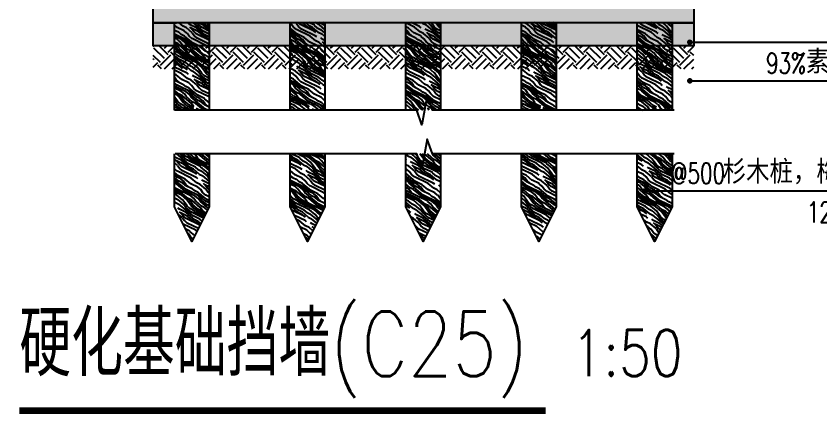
# Model space of a CAD drawing. Header units: millimetres. Extents: x -1471591 to 944464, y -468930 to 547002.
# Drawn here: x -766265 to -762791, y 144509 to 146229 of the extents above; entities that cross this region are included whole.
import ezdxf

# ---------------------------------------------------------------- set-up
doc = ezdxf.new("R2010")
doc.units = ezdxf.units.MM
doc.header["$LTSCALE"] = 10
for name, color, linetype in [('0L-线填充', 8, 'Continuous'), ('DIM_LEAD', 3, 'Continuous'), ('DIM_SYMB', 3, 'Continuous'), ('PUB_TEXT', 7, 'Continuous')]:
    doc.layers.add(name, color=color, linetype=linetype)
doc.styles.add('_TCH_DIM', font='SIMPLEX.shx', dxfattribs={"bigfont": 'hztxt.shx'})
doc.styles.get("Standard").update_dxf_attribs({"font": 'simplex.shx', "width": 0.8, "bigfont": 'hztxt.shx'})

# ---------------------------------------------------------------- blocks, each defined once
blk = doc.blocks.new('smz')
at = {"layer": '0L-线填充'}
h = blk.add_hatch(dxfattribs=at)
h.set_pattern_fill('木纹02', color=256, scale=40, angle=40, style=0)
h.set_pattern_definition([(40, (-54325.9, 655.46), (-102.846, 122.5671), [32, -48, 16, -64]), (40, (-54242.67, 730.51), (-102.846, 122.5671), [32, -128]), (40, (-54260.07, 726.36), (-102.846, 122.5671), [16, -144]), (40, (-54330.05, 672.86), (-102.846, 122.5671), [8, -112, 8, -32]), (40, (-54292.3, 714.98), (-102.846, 122.5671), [32, -48, 8, -72]), (40, (-54325.5, 692.33), (-102.846, 122.5671), [24, -136]), (40, (-54297.44, 721.11), (-102.846, 122.5671), [48, -112]), (40, (-54336.78, 693.32), (-102.846, 122.5671), [32, -128]), (40, (-54290.32, 737.52), (-102.846, 122.5671), [80, -80]), (40, (-54332.23, 712.8), (-102.846, 122.5671), [16, -48, 32, -64]), (40, (-54249.01, 787.85), (-102.846, 122.5671), [32, -128]), (40, (-54276.1, 770.35), (-102.846, 122.5671), [16, -144]), (40, (-54303.18, 752.84), (-102.846, 122.5671), [16, -144]), (40, (-54367.03, 704.48), (-102.846, 122.5671), [32, -128]), (40, (-54308.32, 758.97), (-102.846, 122.5671), [32, -128]), (40, (-54313.46, 765.1), (-102.846, 122.5671), [32, -32, 32, -64]), (40, (-54343.12, 750.66), (-102.846, 122.5671), [16, -80, 32, -32]), (40, (-54321.18, 774.29), (-102.846, 122.5671), [48, -112]), (40, (-54326.32, 780.42), (-102.846, 122.5671), [32, -128]), (40, (-54377.92, 742.35), (-102.846, 122.5671), [48, -64, 16, -32]), (40, (-54383.06, 748.47), (-102.846, 122.5671), [80, -80]), (40, (-54312.09, 813.25), (-102.846, 122.5671), [16, -144]), (40, (-54351.43, 785.46), (-102.846, 122.5671), [32, -128]), (40, (-54378.52, 767.95), (-102.846, 122.5671), [16, -64, 16, -64]), (40, (-54393.34, 760.73), (-102.846, 122.5671), [16, -48, 32, -64]), (40, (-54371.4, 784.36), (-102.846, 122.5671), [16, -80, 16, -48]), (40, (-54349.46, 808), (-102.846, 122.5671), [48, -112]), (40, (-54403.63, 772.99), (-102.846, 122.5671), [32, -128]), (40, (-54344.92, 827.47), (-102.846, 122.5671), [16, -144]), (40, (-54322.97, 851.1), (-102.846, 122.5671), [16, -144]), (54.03624, (-54247.81, 736.64), (122.56711, 102.846018), [16.48, -643.2169]), (54.03624, (-54258.695, 774.504), (122.56711, 102.846018), [16.48, -643.2169]), (54.03624, (-54332.66, 837.76), (122.56711, 102.846018), [16.48, -643.2169]), (54.03624, (-54330.86, 760.943), (122.56711, 102.846018), [16.48, -643.2169]), (54.03624, (-54321.775, 799.897), (122.56711, 102.846018), [16.48, -643.2169]), (54.03624, (-54301.805, 800.99), (122.56711, 102.846018), [16.48, -643.2169]), (54.03624, (-54381.087, 771.015), (122.56711, 102.846018), [16.48, -643.2169]), (54.03624, (-54326.917, 806.025), (122.56711, 102.846018), [16.48, -643.2169]), (54.03624, (-54263.837, 780.63), (122.56711, 102.846018), [32.96, -626.7369]), (54.03624, (-54283.807, 779.54), (122.56711, 102.846018), [32.96, -626.7369]), (54.03624, (-54288.95, 785.67), (122.56711, 102.846018), [32.96, -626.7369]), (205.96376, (-54292.294, 714.98), (-122.56711, -102.846018), [16.48, -32.96, 16.48, -593.77688]), (205.96376, (-54332.235, 712.796), (-122.56711, -102.846018), [16.48, -643.2169]), (205.96376, (-54378.515, 767.95), (-122.56711, -102.846018), [32.96, -626.7369]), (234.03624, (-54242.67, 730.513), (-122.56711, -102.846018), [16.48, -643.2169]), (25.96376, (-54218.155, 751.082), (122.56711, 102.846018), [16.48, -643.2169]), (25.96376, (-54290.92, 763.127), (122.56711, 102.846018), [16.48, -643.2169]), (25.96376, (-54284.406, 805.145), (122.56711, 102.846018), [16.48, -643.2169]), (25.96376, (-54341.146, 773.2), (122.56711, 102.846018), [16.48, -643.2169]), (25.96376, (-54366.26, 778.236), (122.56711, 102.846018), [16.48, -643.2169]), (25.96376, (-54359.144, 794.65), (122.56711, 102.846018), [16.48, -643.2169]), (25.96376, (-54341.146, 773.2), (122.56711, 102.846018), [16.48, -643.2169]), (25.96376, (-54319.803, 822.44), (122.56711, 102.846018), [65.92, -593.7769]), (25.96376, (-54323.922, 677.998), (122.56711, 102.846018), [65.92, -593.7769]), (25.96376, (-54319.38, 697.475), (122.56711, 102.846018), [65.92, -593.7769]), (25.96376, (-54312.265, 713.888), (122.56711, 102.846018), [16.48, -32.96, 32.96, -577.29688]), (25.96376, (-54319.978, 723.08), (122.56711, 102.846018), [32.96, -32.96, 32.96, -560.81688]), (25.96376, (-54342.52, 725.053), (122.56711, 102.846018), [65.92, -593.7769]), (25.96376, (-54362.49, 723.96), (122.56711, 102.846018), [65.92, -593.7769]), (25.96376, (-54367.63, 730.09), (122.56711, 102.846018), [65.92, -593.7769]), (25.96376, (-54312.69, 838.85), (122.56711, 102.846018), [16.48, -643.2169]), (25.96377, (-54310.717, 861.393), (122.56709, 102.84604), [32.96, -626.7369]), (25.96377, (-54379.115, 793.557), (122.56709, 102.84604), [32.96, -626.7369]), (25.96376, (-54301.38, 676.026), (122.56711, 102.84602), [65.92, -593.7769]), (25.96376, (-54299.833, 823.53), (122.56711, 102.84602), [49.44, -610.2569]), (25.96376, (-54279.863, 824.622), (122.56711, 102.84602), [98.88, -560.8169])])
h.paths.add_polyline_path([(0, -412.3), (53.6, -412.3), (64.2, -383.3), (69.3, -412.3), (150, -412.3), (150, -33.9), (0, -33.9)])
h.paths.add_polyline_path([(150, -601.1), (0, -601.1), (0, -829.8), (75, -979.8), (150, -829.8)])
at = {"color": 30}
for points in [[(150, -412.3), (150, -33.9), (0, -33.9), (0, -412.3)], [(0, -601.1), (0, -829.8), (75, -979.8), (150, -829.8), (150, -601.1)]]:
    blk.add_lwpolyline(points, dxfattribs=at)

msp = doc.modelspace()

# ---------------------------------------------------------------- hatches: boundary and pattern name
h = msp.add_hatch()
h.set_pattern_fill('AR-CONC', color=8, scale=45, style=0)
h.set_pattern_definition([(50, (-820844.09, 145420.23), (81.9831, -7.17259), [8.5725, -94.2975]), (355, (-820844.09, 145420.23), (-15.85927, 85.97549), [6.858, -75.438]), (100.451, (-820837.26, 145419.63), (66.12413, 78.80251), [7.2855, -80.1405]), (46.1842, (-820844.09, 145443.09), (121.98557, -18.91905), [12.85875, -141.44625]), (96.6356, (-820833.93, 145441.51), (106.8319, 111.3415), [10.92825, -120.21075]), (351.184, (-820844.09, 145443.09), (106.83207, 111.3413), [10.287, -113.157]), (21, (-820832.66, 145437.376), (68.226696, -46.01948), [8.5725, -94.2975]), (326, (-820832.66, 145437.38), (27.81091, 82.88458), [6.858, -75.438]), (71.4514, (-820826.98, 145433.54), (96.03742, 36.86529), [7.2855, -80.1405]), (37.5, (-820844.092, 145420.23), (1.389871, 38.049767), [0, -74.5236, 0, -76.581, 0, -75.72375]), (7.5, (-820844.092, 145420.23), (30.068848, 45.08126), [0, -43.6626, 0, -72.8091, 0, -28.86075]), (327.5, (-820869.58, 145420.23), (61.015768, -2.577935), [0, -28.575, 0, -89.154, 0, -118.3005]), (317.5, (-820881.01, 145420.23), (66.65813, 11.44192), [0, -37.1475, 0, -59.2074, 0, -84.0105])])
h.paths.add_polyline_path([(-763336, 146200.1), (-763336, 146300.1), (-763436, 146300.1), (-765571.9, 146300.1), (-765671.9, 146300.1), (-765671.9, 146200.1)])
at = {"layer": '0L-线填充'}
h = msp.add_hatch(dxfattribs=at)
h.set_pattern_fill('卵石砌体', color=256, scale=20, style=0)
h.set_pattern_definition([(0, (33426615.63, 58803971.01), (0, 150), [7.5, -22.5, 7.5, -112.5]), (0, (33426653.13, 58803986.01), (0, 150), [7.5, -142.5]), (0, (33426578.13, 58804001.01), (0, 150), [15, -135]), (0, (33426540.63, 58804008.51), (0, 150), [22.5, -127.5]), (0, (33426615.63, 58804016.01), (0, 150), [15, -15, 22.5, -97.5]), (0, (33426608.13, 58804038.51), (0, 150), [22.5, -127.5]), (0, (33426570.63, 58804046.01), (0, 150), [22.5, -52.5, 22.5, -52.5]), (0, (33426540.63, 58804068.51), (0, 150), [22.5, -7.5, 7.5, -112.5]), (0, (33426638.13, 58804083.51), (0, 150), [7.5, -142.5]), (0, (33426608.13, 58804098.51), (0, 150), [15, -135]), (90, (33426510.63, 58804106.01), (-150, 9e-15), [15, -135]), (90, (33426525.63, 58804001.01), (-150, 9e-15), [7.5, -15, 22.5, -105]), (90, (33426563.13, 58804016.01), (-150, 9e-15), [30, -7.5, 7.5, -105]), (90, (33426585.63, 58804053.51), (-150, 9e-15), [22.5, -127.5]), (90, (33426593.13, 58803986.01), (-150, 9e-15), [15, -135]), (90, (33426600.63, 58804106.01), (-150, 9e-15), [15, -135]), (90, (33426608.13, 58804016.01), (-150, 9e-15), [15, -75, 7.5, -52.5]), (90, (33426630.63, 58804091.01), (-150, 9e-15), [7.5, -7.5, 7.5, -127.5]), (90, (33426638.13, 58804023.51), (-150, 9e-15), [15, -22.5, 15, -97.5]), (90, (33426645.63, 58803986.01), (-150, 9e-15), [15, -135]), (45, (33426518.13, 58803986.01), (9e-15, 149.99999975), [21.21315, -42.426404, 31.8198, -116.672678]), (45, (33426510.63, 58803986.01), (9e-15, 149.99999975), [21.2132034, -190.91883]), (45, (33426593.13, 58804001.01), (9e-15, 149.99999975), [21.2132034, -190.91883]), (45, (33426578.13, 58804076.01), (9e-15, 149.99999975), [21.2132034, -190.91883]), (45, (33426645.63, 58804001.01), (9e-15, 149.99999975), [21.2132034, -190.91883]), (45, (33426518.13, 58804016.01), (9e-15, 149.99999975), [10.6066016, -201.52542]), (45, (33426533.13, 58804061.01), (9e-15, 149.99999975), [10.6066016, -201.52542]), (45, (33426548.13, 58804008.51), (9e-15, 149.99999975), [10.6066016, -201.52542]), (45, (33426563.13, 58804061.01), (9e-15, 149.99999975), [10.6066016, -201.52542]), (45, (33426608.13, 58804031.01), (9e-15, 149.99999975), [10.6066016, -201.52542]), (45, (33426608.13, 58804113.51), (9e-15, 149.99999975), [10.6066016, -201.52542]), (45, (33426623.13, 58804098.51), (9e-15, 149.99999975), [10.6066016, -201.52542]), (45, (33426630.63, 58804016.01), (9e-15, 149.99999975), [10.6066016, -201.52542]), (45, (33426638.13, 58803978.51), (9e-15, 149.99999975), [10.6066016, -201.52542]), (45, (33426638.13, 58804038.51), (9e-15, 149.99999975), [10.6066016, -201.52542]), (45, (33426638.13, 58804113.51), (9e-15, 149.99999975), [10.6066016, -201.52542]), (45, (33426645.63, 58804083.51), (9e-15, 149.99999975), [10.6066016, -201.52542]), (135, (33426615.63, 58804098.51), (-149.99999975, 9e-15), [10.6066016, -201.52542]), (135, (33426630.63, 58804113.51), (-149.99999975, 9e-15), [10.6066016, -201.52542]), (135, (33426638.13, 58804083.51), (-149.99999975, 9e-15), [10.6066016, -201.52542]), (135, (33426660.63, 58804113.51), (-149.99999975, 9e-15), [10.6066016, -201.52542]), (135, (33426585.63, 58804061.01), (-149.99999975, 9e-15), [10.6066016, -201.52542]), (135, (33426570.63, 58804046.01), (-149.99999975, 9e-15), [10.6066016, -201.52542]), (135, (33426525.63, 58804008.51), (-149.99999975, 9e-15), [10.6066016, -201.52542]), (135, (33426540.63, 58804008.51), (-149.99999975, 9e-15), [10.6066016, -201.52542]), (135, (33426555.63, 58804061.01), (-149.99999975, 9e-15), [10.6066016, -201.52542]), (135, (33426525.63, 58804038.51), (-149.99999975, 9e-15), [10.6066016, -201.52542]), (135, (33426615.63, 58804016.01), (-149.99999975, 9e-15), [10.6066016, -201.52542]), (135, (33426638.13, 58804031.01), (-149.99999975, 9e-15), [10.6066016, -201.52542]), (135, (33426645.63, 58804001.01), (-149.99999975, 9e-15), [10.6066016, -201.52542]), (135, (33426645.63, 58804016.01), (-149.99999975, 9e-15), [10.6066016, -201.52542]), (135, (33426653.13, 58803986.01), (-149.99999975, 9e-15), [10.6066016, -201.52542]), (135, (33426533.13, 58804076.01), (-149.99999975, 9e-15), [21.2132034, -190.91883]), (135, (33426608.13, 58804031.01), (-149.99999975, 9e-15), [21.2132034, -190.91883]), (135, (33426600.63, 58803978.51), (-149.99999975, 9e-15), [53.0330084, -159.099024]), (26.5650512, (33426510.63, 58804046.01), (149.99999936, 1.22e-06), [16.77, -318.64018]), (26.5650512, (33426533.13, 58804001.01), (149.99999936, 1.22e-06), [16.77, -318.64018]), (26.5650512, (33426563.13, 58804068.51), (149.99999936, 1.22e-06), [16.77, -318.64018]), (26.5650512, (33426623.13, 58803971.01), (149.99999936, 1.22e-06), [16.77, -318.64018]), (26.5650512, (33426600.63, 58804008.51), (149.99999936, 1.22e-06), [16.77, -318.64018]), (26.5650512, (33426615.63, 58804038.51), (149.99999936, 1.22e-06), [16.77, -318.64018]), (26.5650512, (33426593.13, 58804091.01), (149.99999936, 1.22e-06), [16.77, -318.64018]), (26.5650512, (33426645.63, 58804083.51), (149.99999936, 1.22e-06), [16.77, -318.64018]), (63.4349488, (33426525.63, 58804046.01), (1.5e-07, 149.9999999), [16.77, -318.64018]), (63.4349488, (33426525.63, 58804053.51), (1.5e-07, 149.9999999), [16.77, -318.64018]), (63.4349488, (33426585.63, 58804076.01), (1.5e-07, 149.9999999), [33.54, -301.87018]), (63.4349488, (33426638.13, 58804068.51), (1.5e-07, 149.9999999), [16.77, -318.64018]), (63.4349488, (33426630.63, 58804046.01), (1.5e-07, 149.9999999), [16.77, -318.64018]), (63.4349488, (33426555.63, 58804016.01), (1.5e-07, 149.9999999), [16.77, -318.64018]), (63.4349488, (33426630.63, 58804098.51), (1.5e-07, 149.9999999), [16.77, -318.64018]), (63.4349488, (33426653.13, 58804091.01), (1.5e-07, 149.9999999), [16.77, -318.64018]), (116.5650512, (33426518.13, 58804091.01), (-1.22e-06, 149.99999936), [16.77, -318.64018]), (116.5650512, (33426600.63, 58803971.01), (-1.22e-06, 149.99999936), [16.77, -318.64018]), (116.5650512, (33426533.13, 58804068.51), (-1.22e-06, 149.99999936), [16.77, -318.64018]), (116.5650512, (33426645.63, 58804053.51), (-1.22e-06, 149.99999936), [16.77, -318.64018]), (116.5650512, (33426593.13, 58804046.01), (-1.22e-06, 149.99999936), [16.77, -318.64018]), (116.5650512, (33426638.13, 58804076.01), (-1.22e-06, 149.99999936), [16.77, -318.64018]), (116.5650512, (33426563.13, 58804046.01), (-1.22e-06, 149.99999936), [16.77, -318.64018]), (116.5650512, (33426533.13, 58804016.01), (-1.22e-06, 149.99999936), [16.77, -318.64018]), (153.4349488, (33426525.63, 58804083.51), (-149.9999999, 1.5e-07), [16.77, -318.64018]), (153.4349488, (33426578.13, 58804001.01), (-149.9999999, 1.5e-07), [16.77, -318.64018]), (153.4349488, (33426548.13, 58804068.51), (-149.9999999, 1.5e-07), [16.77, -318.64018]), (153.4349488, (33426638.13, 58804008.51), (-149.9999999, 1.5e-07), [16.77, -318.64018]), (153.4349488, (33426615.63, 58803971.01), (-149.9999999, 1.5e-07), [16.77, -318.64018]), (153.4349488, (33426630.63, 58804091.01), (-149.9999999, 1.5e-07), [16.77, -318.64018]), (153.4349488, (33426608.13, 58804038.51), (-149.9999999, 1.5e-07), [16.77, -318.64018]), (153.4349488, (33426525.63, 58804083.51), (-149.9999999, 1.5e-07), [16.77, -318.64018]), (153.4349488, (33426660.63, 58804046.01), (-149.9999999, 1.5e-07), [16.77, -318.64018]), (243.4349488, (33426518.13, 58803986.01), (-1.5e-07, -149.9999999), [16.77, -318.64018])])
h.paths.add_polyline_path([(-765671.9, 146100.1), (-765671.9, 146200.1), (-765571.9, 146200.1), (-763436, 146200.1), (-763336, 146200.1), (-763336, 146100.1)])
h = msp.add_hatch(dxfattribs=at)
h.set_pattern_fill('EARTH', color=256, scale=20, angle=45, style=0)
h.set_pattern_definition([(45, (-34663020.72, -58541517.674), (7e-15, 89.80256121), [63.5, -63.5]), (45, (-34663037.56, -58541500.836), (7e-15, 89.80256121), [63.5, -63.5]), (45, (-34663054.396, -58541484), (7e-15, 89.80256121), [63.5, -63.5]), (135, (-34663054.396, -58541472.77), (-89.80256121, 7e-15), [63.5, -63.5]), (135, (-34663037.56, -58541455.935), (-89.80256121, 7e-15), [63.5, -63.5]), (135, (-34663020.72, -58541439.1), (-89.80256121, 7e-15), [63.5, -63.5])])
h.paths.add_polyline_path([(-765671.9, 146000.1), (-765671.9, 146100.1), (-763336, 146100.1), (-763336, 146000.1)])

# ---------------------------------------------------------------- linework, layer by layer
at = {"color": 4}
for points in [[(-763436, 146300.1), (-763336, 146300.1), (-763336, 146200.1), (-765671.9, 146200.1), (-765671.9, 146300.1), (-765571.9, 146300.1)], [(-763436, 146200.1), (-763336, 146200.1), (-763336, 146100.1), (-765671.9, 146100.1), (-765671.9, 146200.1), (-765571.9, 146200.1)]]:
    msp.add_lwpolyline(points, dxfattribs=at)
at = {"layer": 'DIM_LEAD', "color": 1}
for p, q in [((-763353, 146115.4), (-763121.2, 146115.4)), ((-763121.2, 146115.4), (-761925.5, 146115.4)), ((-763353, 145948.7), (-763121.2, 145948.7)), ((-763121.2, 145948.7), (-761925.5, 145948.7)), ((-763548.1, 145472.8), (-763121.2, 145472.8)), ((-763121.2, 145472.8), (-761925.5, 145472.8))]:
    msp.add_line(p, q, dxfattribs=at)
at = {"layer": 'DIM_LEAD', "color": 1, "const_width": 12}
for points in [[(-763359, 146115.4, -1), (-763347, 146115.4, -1)], [(-763359, 145948.7, -1), (-763347, 145948.7, -1)], [(-763554.1, 145472.8, -1), (-763542.1, 145472.8, -1)]]:
    msp.add_lwpolyline(points, format="xyb", close=True, dxfattribs=at)
at = {"layer": 'DIM_SYMB'}
for points in [[(-763420.4, 145821.7), (-764465.3, 145821.7), (-764488.3, 145884.7), (-764510.5, 145758.7), (-764532.8, 145821.7), (-765577.8, 145821.7)], [(-763420.4, 145633), (-764465.3, 145633), (-764488.3, 145696), (-764510.5, 145570), (-764532.8, 145633), (-765577.8, 145633)]]:
    msp.add_lwpolyline(points, dxfattribs=at)
at = {"layer": 'DIM_SYMB', "const_width": 28}
msp.add_lwpolyline([(-766250.8, 144523.1), (-763976.2, 144523.1)], dxfattribs=at)

# ---------------------------------------------------------------- block references
at = {"xscale": -1}
for p in [(-765429.9, 146234.1), (-764929.9, 146234.1), (-764429.9, 146234.1), (-763929.9, 146234.1), (-763429.9, 146234.1)]:
    msp.add_blockref('smz', p, dxfattribs=at)

# ---------------------------------------------------------------- texts
at = {"layer": 'PUB_TEXT', "style": '_TCH_DIM'}
for s, p in [('素土夯实，夯实度≥', (-762850.9, 145980.2)), ('杉木桩，梅花型布置', (-763211, 145504.3))]:
    msp.add_text(s, height=101.28, dxfattribs=at).set_placement(p)
at = {"layer": 'PUB_TEXT', "style": '_TCH_DIM', "width": 0.705882}
for s, p in [('93%', (-763023.5, 145980.2)), ('@500', (-763435.7, 145504.3)), ('120', (-762846.9, 145336.3))]:
    msp.add_text(s, height=89.25, dxfattribs=at).set_placement(p)
at = {"layer": 'PUB_TEXT', "color": 7, "width": 0.8}
for s, height, p in [('硬化基础挡墙', 280, (-766250.8, 144672.4)), ('(C25)', 280, (-764906.8, 144672.4)), ('1:50', 200, (-763864.2, 144672.4))]:
    msp.add_text(s, height=height, dxfattribs=at).set_placement(p)

doc.saveas('drawing.dxf')
